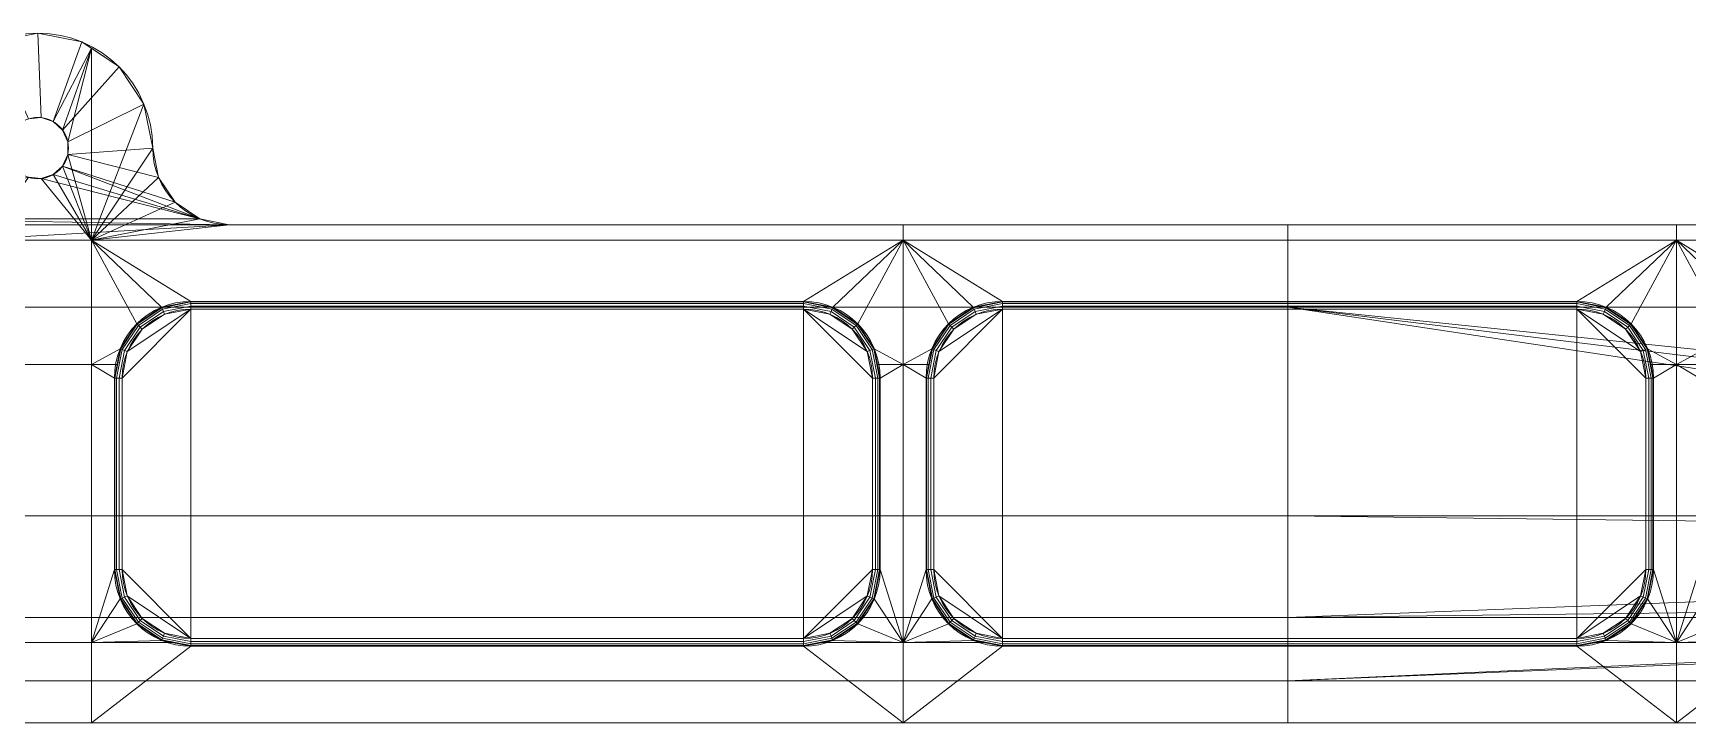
# Model space of a CAD drawing. Header units: millimetres. Extents: x 0 to 1550, y -55 to 90.
# Drawn here: x 774.4 to 990.5, y 0 to 90 of the extents above; entities that cross this region are included whole.
import ezdxf

# ---------------------------------------------------------------- set-up
doc = ezdxf.new("R2010")
doc.units = ezdxf.units.MM
doc.layers.add('1', color=7, linetype='Continuous', true_color=0xffffff)

# ---------------------------------------------------------------- blocks, each defined once
blk = doc.blocks.new('UG_SURFACE_001')
at = {"layer": '1', "color": 252, "linetype": 'Continuous', "lineweight": 18}
for points in [[(775.418103, 78.978084), (773.763955, 78.804225), (769.259751, 88.858195), (774.999976, 90.000004)], [(774.999976, 90.000004, 25), (774.999976, 90.000004), (769.259751, 88.858195), (769.259751, 88.858195, 25)], [(774.999976, 90.000004, 25), (769.259751, 88.858195, 25), (773.763955, 78.804225, 25), (775.418103, 78.978084, 25)], [(774.999976, 90.000004), (780.740261, 88.858195), (777.00001, 78.464098), (775.418103, 78.978084)], [(780.740261, 88.858195, 25), (780.740261, 88.858195), (774.999976, 90.000004), (774.999976, 90.000004, 25)], [(780.740261, 88.858195, 25), (774.999976, 90.000004, 25), (775.418103, 78.978084, 25), (777.00001, 78.464098, 25)], [(778.236091, 77.351138), (777.00001, 78.464098), (780.740261, 88.858195), (785.606623, 85.606605)], [(777.00001, 78.464098, 25), (782.000005, 88.016458, 25), (780.740261, 88.858195, 25)], [(780.740261, 88.858195), (780.740261, 88.858195, 25), (782.000005, 88.016458, 25)], [(782.000005, 88.016458, 25), (785.606623, 85.606605, 25), (785.606623, 85.606605), (780.740261, 88.858195)], [(782.000005, 88.016458, 25), (777.00001, 78.464098, 25), (778.236091, 77.351138, 25)], [(778.236091, 77.351138, 25), (778.912604, 75.831644, 25), (782.000005, 88.016458, 25)], [(782.000005, 63.000001, 25), (782.000005, 88.016458, 25), (778.912604, 75.831644, 25), (778.912604, 74.168354, 25)], [(788.858175, 80.740251, 25), (785.606623, 85.606605, 25), (782.000005, 88.016458, 25), (782.000005, 63.000001, 25)], [(785.606623, 85.606605), (788.858175, 80.740251), (778.912604, 75.831644), (778.236091, 77.351138)], [(788.858175, 80.740251, 25), (788.858175, 80.740251), (785.606623, 85.606605), (785.606623, 85.606605, 25)], [(778.912604, 74.168354), (778.912604, 75.831644), (788.858175, 80.740251), (790.000021, 75.000003)], [(782.000005, 63.000001, 25), (790.000021, 75.000003, 25), (788.858175, 80.740251, 25)], [(790.000021, 75.000003, 25), (790.000021, 75.000003), (788.858175, 80.740251), (788.858175, 80.740251, 25)], [(775.418103, 78.978084), (775.418103, 78.978084, 25), (773.763955, 78.804225, 25), (773.763955, 78.804225)], [(777.00001, 78.464098), (777.00001, 78.464098, 25), (775.418103, 78.978084, 25), (775.418103, 78.978084)], [(778.236091, 77.351138), (778.236091, 77.351138, 25), (777.00001, 78.464098, 25), (777.00001, 78.464098)], [(778.912604, 75.831644), (778.912604, 75.831644, 25), (778.236091, 77.351138, 25), (778.236091, 77.351138)], [(778.912604, 74.168354), (778.912604, 74.168354, 25), (778.912604, 75.831644, 25), (778.912604, 75.831644)], [(778.236091, 72.648861), (778.912604, 74.168354), (790.761232, 71.173169), (792.928934, 67.928933)], [(778.236091, 72.648861), (778.236091, 72.648861, 25), (778.912604, 74.168354, 25), (778.912604, 74.168354)], [(782.000005, 63.000001, 25), (778.912604, 74.168354, 25), (778.236091, 72.648861, 25)], [(790.000021, 75.000003), (790.761232, 71.173169), (778.912604, 74.168354)], [(782.000005, 63.000001, 25), (790.761232, 71.173169, 25), (790.000021, 75.000003, 25)], [(790.000021, 75.000003), (790.000021, 75.000003, 25), (790.761232, 71.173169, 25), (790.761232, 71.173169)], [(775.418103, 71.021914), (777.00001, 71.5359), (796.173155, 65.761201)], [(775.418103, 71.021914), (775.418103, 71.021914, 25), (777.00001, 71.5359, 25), (777.00001, 71.5359)], [(782.000005, 63.000001, 25), (777.00001, 71.5359, 25), (775.418103, 71.021914, 25)], [(796.173155, 65.761201), (777.00001, 71.5359), (778.236091, 72.648861)], [(777.00001, 71.5359), (777.00001, 71.5359, 25), (778.236091, 72.648861, 25), (778.236091, 72.648861)], [(778.236091, 72.648861, 25), (777.00001, 71.5359, 25), (782.000005, 63.000001, 25)], [(792.928934, 67.928933), (796.173155, 65.761201), (778.236091, 72.648861)], [(753.826857, 65.761201), (773.763955, 71.195774), (775.418103, 71.021914), (796.173155, 65.761201)], [(775.418103, 71.021914, 25), (773.763955, 71.195774, 25), (768.000007, 63.000001, 25), (782.000005, 63.000001, 25)], [(773.763955, 71.195774), (773.763955, 71.195774, 25), (775.418103, 71.021914, 25), (775.418103, 71.021914)], [(782.000005, 63.000001, 25), (792.928934, 67.928933, 25), (790.761232, 71.173169, 25)], [(790.761232, 71.173169), (790.761232, 71.173169, 25), (792.928934, 67.928933, 25), (792.928934, 67.928933)], [(796.173155, 65.761201, 25), (792.928934, 67.928933, 25), (782.000005, 63.000001, 25)], [(792.928934, 67.928933), (792.928934, 67.928933, 25), (796.173155, 65.761201, 25), (796.173155, 65.761201)], [(750, 64.999998), (800.000012, 64.999998), (611.750007, 54.249998)], [(800.000012, 64.999998), (938.250005, 64.999998), (938.250005, 54.249998), (611.750007, 54.249998)], [(800.000012, 64.999998), (750, 64.999998), (753.826857, 65.761201)], [(796.173155, 65.761201), (800.000012, 64.999998), (753.826857, 65.761201)], [(800.000012, 64.999998, 25), (796.173155, 65.761201, 25), (782.000005, 63.000001, 25)], [(782.000005, 63.000001, 25), (888.000011, 63.000001, 25), (888.000011, 64.999998, 25), (800.000012, 64.999998, 25)], [(796.173155, 65.761201), (796.173155, 65.761201, 25), (800.000012, 64.999998, 25), (800.000012, 64.999998)], [(938.250005, 64.999998), (800.000012, 64.999998), (800.000012, 64.999998, 25), (888.000011, 64.999998, 25)], [(938.250005, 64.999998), (888.000011, 64.999998, 25), (989.000022, 64.999998, 25)], [(888.000011, 64.999998, 25), (888.000011, 63.000001, 25), (989.000022, 63.000001, 25), (989.000022, 64.999998, 25)], [(1191.75005, 64.999998), (1191.75005, 54.249998), (938.250005, 54.249998), (938.250005, 64.999998)], [(1191.75005, 64.999998), (938.250005, 64.999998), (989.000022, 64.999998, 25), (1093.250036, 64.999998, 25)], [(989.000022, 64.999998, 25), (989.000022, 63.000001, 25), (1093.250036, 63.000001, 25), (1093.250036, 64.999998, 25)], [(782.000005, 63.000001, 25), (768.000007, 63.000001, 25), (768.000007, 46.750002, 25), (782.000005, 46.750002, 25)], [(888.000011, 63.000001, 25), (782.000005, 63.000001, 25), (795.000017, 55, 25), (875, 55, 25)], [(782.000005, 63.000001, 25), (791.17316, 54.238796, 25), (795.000017, 55, 25)], [(782.000005, 63.000001, 25), (787.928939, 52.071068, 25), (791.17316, 54.238796, 25)], [(785.761178, 48.826836, 25), (787.928939, 52.071068, 25), (782.000005, 63.000001, 25), (782.000005, 46.750002, 25)], [(875, 55, 25), (878.826857, 54.238796, 25), (888.000011, 63.000001, 25)], [(878.826857, 54.238796, 25), (882.071078, 52.071068, 25), (888.000011, 63.000001, 25)], [(888.000011, 46.750002, 25), (888.000011, 63.000001, 25), (882.071078, 52.071068, 25), (884.23878, 48.826836, 25)], [(989.000022, 63.000001, 25), (888.000011, 63.000001, 25), (901.000023, 55, 25), (976.000011, 55, 25)], [(888.000011, 63.000001, 25), (897.173166, 54.238796, 25), (901.000023, 55, 25)], [(888.000011, 63.000001, 25), (893.928945, 52.071068, 25), (897.173166, 54.238796, 25)], [(891.761184, 48.826836, 25), (893.928945, 52.071068, 25), (888.000011, 63.000001, 25), (888.000011, 46.750002, 25)], [(976.000011, 55, 25), (979.826808, 54.238796, 25), (989.000022, 63.000001, 25)], [(979.826808, 54.238796, 25), (983.071089, 52.071068, 25), (989.000022, 63.000001, 25)], [(989.000022, 46.750002, 25), (989.000022, 63.000001, 25), (983.071089, 52.071068, 25), (985.238791, 48.826836, 25)], [(1093.250036, 63.000001, 25), (989.000022, 63.000001, 25), (1001.999974, 55, 25), (1080.000043, 55, 25)], [(989.000022, 63.000001, 25), (998.173177, 54.238796, 25), (1001.999974, 55, 25)], [(989.000022, 63.000001, 25), (994.928956, 52.071068, 25), (998.173177, 54.238796, 25)], [(989.000022, 63.000001, 25), (989.000022, 46.750002, 25), (992.761195, 48.826836, 25), (994.928956, 52.071068, 25)], [(611.750007, 54.249998), (938.250005, 54.249998), (938.250005, 27.000001), (611.750007, 27.000001)], [(787.928939, 52.071068, 25), (787.928939, 52.071068, 16.000001), (791.17316, 54.238796, 16.000001), (791.17316, 54.238796, 25)], [(791.17316, 54.238796, 16.000001), (787.928939, 52.071068, 16.000001), (787.982762, 52.017242, 15.617317), (791.202307, 54.16847, 15.617317)], [(791.202307, 54.16847, 15.617317), (787.982762, 52.017242, 15.617317), (788.136065, 51.863961, 15.292893), (791.285276, 53.968199, 15.292893)], [(791.17316, 54.238796, 25), (791.17316, 54.238796, 16.000001), (795.000017, 55, 16.000001), (795.000017, 55, 25)], [(795.000017, 55, 16.000001), (791.17316, 54.238796, 16.000001), (791.202307, 54.16847, 15.617317), (795.000017, 54.923881, 15.617317)], [(795.000017, 54.923881, 15.617317), (791.202307, 54.16847, 15.617317), (791.285276, 53.968199, 15.292893), (795.000017, 54.707106, 15.292893)], [(795.000017, 54.707106, 15.292893), (791.285276, 53.968199, 15.292893), (791.409373, 53.668469, 15.07612), (795.000017, 54.382682, 15.07612)], [(795.000017, 54.382682, 15.07612), (791.409373, 53.668469, 15.07612), (791.555822, 53.314917, 15), (795.000017, 54.000001, 15)], [(795.000017, 55, 16.000001), (875, 55, 16.000001), (875, 55, 25), (795.000017, 55, 25)], [(795.000017, 54.923881, 15.617317), (875, 54.923881, 15.617317), (875, 55, 16.000001), (795.000017, 55, 16.000001)], [(795.000017, 54.707106, 15.292893), (875, 54.707106, 15.292893), (875, 54.923881, 15.617317), (795.000017, 54.923881, 15.617317)], [(795.000017, 54.382682, 15.07612), (875, 54.382682, 15.07612), (875, 54.707106, 15.292893), (795.000017, 54.707106, 15.292893)], [(795.000017, 54.000001, 15), (875, 54.000001, 15), (875, 54.382682, 15.07612), (795.000017, 54.382682, 15.07612)], [(875, 55, 25), (875, 55, 16.000001), (878.826857, 54.238796, 16.000001), (878.826857, 54.238796, 25)], [(878.826857, 54.238796, 16.000001), (875, 55, 16.000001), (875, 54.923881, 15.617317), (878.79771, 54.16847, 15.617317)], [(878.79771, 54.16847, 15.617317), (875, 54.923881, 15.617317), (875, 54.707106, 15.292893), (878.71474, 53.968199, 15.292893)], [(878.71474, 53.968199, 15.292893), (875, 54.707106, 15.292893), (875, 54.382682, 15.07612), (878.590584, 53.668469, 15.07612)], [(878.590584, 53.668469, 15.07612), (875, 54.382682, 15.07612), (875, 54.000001, 15), (878.444135, 53.314917, 15)], [(882.017255, 52.017242, 15.617317), (878.79771, 54.16847, 15.617317), (878.71474, 53.968199, 15.292893), (881.863952, 51.863961, 15.292893)], [(882.071078, 52.071068, 16.000001), (878.826857, 54.238796, 16.000001), (878.79771, 54.16847, 15.617317), (882.017255, 52.017242, 15.617317)], [(878.826857, 54.238796, 25), (878.826857, 54.238796, 16.000001), (882.071078, 52.071068, 16.000001), (882.071078, 52.071068, 25)], [(893.928945, 52.071068, 25), (893.928945, 52.071068, 16.000001), (897.173166, 54.238796, 16.000001), (897.173166, 54.238796, 25)], [(897.173166, 54.238796, 16.000001), (893.928945, 52.071068, 16.000001), (893.982768, 52.017242, 15.617317), (897.202313, 54.16847, 15.617317)], [(897.202313, 54.16847, 15.617317), (893.982768, 52.017242, 15.617317), (894.136012, 51.863961, 15.292893), (897.285223, 53.968199, 15.292893)], [(897.173166, 54.238796, 25), (897.173166, 54.238796, 16.000001), (901.000023, 55, 16.000001), (901.000023, 55, 25)], [(901.000023, 55, 16.000001), (897.173166, 54.238796, 16.000001), (897.202313, 54.16847, 15.617317), (901.000023, 54.923881, 15.617317)], [(901.000023, 54.923881, 15.617317), (897.202313, 54.16847, 15.617317), (897.285223, 53.968199, 15.292893), (901.000023, 54.707106, 15.292893)], [(901.000023, 54.707106, 15.292893), (897.285223, 53.968199, 15.292893), (897.409379, 53.668469, 15.07612), (901.000023, 54.382682, 15.07612)], [(901.000023, 54.382682, 15.07612), (897.409379, 53.668469, 15.07612), (897.555828, 53.314917, 15), (901.000023, 54.000001, 15)], [(901.000023, 55, 16.000001), (976.000011, 55, 16.000001), (976.000011, 55, 25), (901.000023, 55, 25)], [(901.000023, 54.923881, 15.617317), (976.000011, 54.923881, 15.617317), (976.000011, 55, 16.000001), (901.000023, 55, 16.000001)], [(901.000023, 54.707106, 15.292893), (976.000011, 54.707106, 15.292893), (976.000011, 54.923881, 15.617317), (901.000023, 54.923881, 15.617317)], [(901.000023, 54.382682, 15.07612), (976.000011, 54.382682, 15.07612), (976.000011, 54.707106, 15.292893), (901.000023, 54.707106, 15.292893)], [(901.000023, 54.000001, 15), (976.000011, 54.000001, 15), (976.000011, 54.382682, 15.07612), (901.000023, 54.382682, 15.07612)], [(938.250005, 54.249998), (1106.137276, 36.888208), (1101.635814, 34.289312)], [(1111.306548, 37.431523), (1106.137276, 36.888208), (938.250005, 54.249998), (1191.75005, 54.249998)], [(1101.635814, 34.289312), (1098.580718, 30.084208), (938.250005, 54.249998)], [(1098.580718, 30.084208), (1097.925067, 27.000001), (938.250005, 27.000001), (938.250005, 54.249998)], [(976.000011, 55, 25), (976.000011, 55, 16.000001), (979.826808, 54.238796, 16.000001), (979.826808, 54.238796, 25)], [(979.826808, 54.238796, 16.000001), (976.000011, 55, 16.000001), (976.000011, 54.923881, 15.617317), (979.797721, 54.16847, 15.617317)], [(979.797721, 54.16847, 15.617317), (976.000011, 54.923881, 15.617317), (976.000011, 54.707106, 15.292893), (979.714751, 53.968199, 15.292893)], [(979.714751, 53.968199, 15.292893), (976.000011, 54.707106, 15.292893), (976.000011, 54.382682, 15.07612), (979.590595, 53.668469, 15.07612)], [(979.590595, 53.668469, 15.07612), (976.000011, 54.382682, 15.07612), (976.000011, 54.000001, 15), (979.444146, 53.314917, 15)], [(983.017266, 52.017242, 15.617317), (979.797721, 54.16847, 15.617317), (979.714751, 53.968199, 15.292893), (982.863963, 51.863961, 15.292893)], [(983.071089, 52.071068, 16.000001), (979.826808, 54.238796, 16.000001), (979.797721, 54.16847, 15.617317), (983.017266, 52.017242, 15.617317)], [(979.826808, 54.238796, 25), (979.826808, 54.238796, 16.000001), (983.071089, 52.071068, 16.000001), (983.071089, 52.071068, 25)], [(785.761178, 48.826836, 25), (785.761178, 48.826836, 16.000001), (787.928939, 52.071068, 16.000001), (787.928939, 52.071068, 25)], [(787.928939, 52.071068, 16.000001), (785.761178, 48.826836, 16.000001), (785.831511, 48.797704, 15.617317), (787.982762, 52.017242, 15.617317)], [(787.982762, 52.017242, 15.617317), (785.831511, 48.797704, 15.617317), (786.031783, 48.71475, 15.292893), (788.136065, 51.863961, 15.292893)], [(795.000017, 11, 15), (795.000017, 54.000001, 15), (786.000013, 45.000002, 15), (786.000013, 20, 15)], [(786.685109, 48.444152, 15), (786.000013, 45.000002, 15), (795.000017, 54.000001, 15)], [(795.000017, 54.000001, 15), (791.555822, 53.314917, 15), (788.636029, 51.36396, 15), (786.685109, 48.444152, 15)], [(791.285276, 53.968199, 15.292893), (788.136065, 51.863961, 15.292893), (788.365424, 51.634558, 15.07612), (791.409373, 53.668469, 15.07612)], [(791.409373, 53.668469, 15.07612), (788.365424, 51.634558, 15.07612), (788.636029, 51.36396, 15), (791.555822, 53.314917, 15)], [(875, 54.000001, 15), (795.000017, 54.000001, 15), (795.000017, 11, 15), (875, 11, 15)], [(875, 54.000001, 15), (884.000003, 45.000002, 15), (883.314908, 48.444152, 15)], [(875, 54.000001, 15), (875, 11, 15), (884.000003, 20, 15), (884.000003, 45.000002, 15)], [(883.314908, 48.444152, 15), (881.363988, 51.36396, 15), (878.444135, 53.314917, 15), (875, 54.000001, 15)], [(881.634533, 51.634558, 15.07612), (878.590584, 53.668469, 15.07612), (878.444135, 53.314917, 15), (881.363988, 51.36396, 15)], [(881.863952, 51.863961, 15.292893), (878.71474, 53.968199, 15.292893), (878.590584, 53.668469, 15.07612), (881.634533, 51.634558, 15.07612)], [(884.168446, 48.797704, 15.617317), (882.017255, 52.017242, 15.617317), (881.863952, 51.863961, 15.292893), (883.968174, 48.71475, 15.292893)], [(884.23878, 48.826836, 16.000001), (882.071078, 52.071068, 16.000001), (882.017255, 52.017242, 15.617317), (884.168446, 48.797704, 15.617317)], [(882.071078, 52.071068, 25), (882.071078, 52.071068, 16.000001), (884.23878, 48.826836, 16.000001), (884.23878, 48.826836, 25)], [(891.761184, 48.826836, 25), (891.761184, 48.826836, 16.000001), (893.928945, 52.071068, 16.000001), (893.928945, 52.071068, 25)], [(893.928945, 52.071068, 16.000001), (891.761184, 48.826836, 16.000001), (891.831517, 48.797704, 15.617317), (893.982768, 52.017242, 15.617317)], [(893.982768, 52.017242, 15.617317), (891.831517, 48.797704, 15.617317), (892.031789, 48.71475, 15.292893), (894.136012, 51.863961, 15.292893)], [(901.000023, 11, 15), (901.000023, 54.000001, 15), (892.00002, 45.000002, 15), (892.00002, 20, 15)], [(892.685056, 48.444152, 15), (892.00002, 45.000002, 15), (901.000023, 54.000001, 15)], [(901.000023, 54.000001, 15), (897.555828, 53.314917, 15), (894.636035, 51.36396, 15), (892.685056, 48.444152, 15)], [(897.285223, 53.968199, 15.292893), (894.136012, 51.863961, 15.292893), (894.36543, 51.634558, 15.07612), (897.409379, 53.668469, 15.07612)], [(897.409379, 53.668469, 15.07612), (894.36543, 51.634558, 15.07612), (894.636035, 51.36396, 15), (897.555828, 53.314917, 15)], [(976.000011, 54.000001, 15), (901.000023, 54.000001, 15), (901.000023, 11, 15), (976.000011, 11, 15)], [(976.000011, 54.000001, 15), (985.000014, 45.000002, 15), (984.314919, 48.444152, 15)], [(976.000011, 54.000001, 15), (976.000011, 11, 15), (985.000014, 20, 15), (985.000014, 45.000002, 15)], [(984.314919, 48.444152, 15), (982.363939, 51.36396, 15), (979.444146, 53.314917, 15), (976.000011, 54.000001, 15)], [(982.634544, 51.634558, 15.07612), (979.590595, 53.668469, 15.07612), (979.444146, 53.314917, 15), (982.363939, 51.36396, 15)], [(982.863963, 51.863961, 15.292893), (979.714751, 53.968199, 15.292893), (979.590595, 53.668469, 15.07612), (982.634544, 51.634558, 15.07612)], [(985.168457, 48.797704, 15.617317), (983.017266, 52.017242, 15.617317), (982.863963, 51.863961, 15.292893), (984.968185, 48.71475, 15.292893)], [(985.238791, 48.826836, 16.000001), (983.071089, 52.071068, 16.000001), (983.017266, 52.017242, 15.617317), (985.168457, 48.797704, 15.617317)], [(983.071089, 52.071068, 25), (983.071089, 52.071068, 16.000001), (985.238791, 48.826836, 16.000001), (985.238791, 48.826836, 25)], [(788.136065, 51.863961, 15.292893), (786.031783, 48.71475, 15.292893), (786.331534, 48.590597, 15.07612), (788.365424, 51.634558, 15.07612)], [(788.365424, 51.634558, 15.07612), (786.331534, 48.590597, 15.07612), (786.685109, 48.444152, 15), (788.636029, 51.36396, 15)], [(883.668482, 48.590597, 15.07612), (881.634533, 51.634558, 15.07612), (881.363988, 51.36396, 15), (883.314908, 48.444152, 15)], [(883.968174, 48.71475, 15.292893), (881.863952, 51.863961, 15.292893), (881.634533, 51.634558, 15.07612), (883.668482, 48.590597, 15.07612)], [(894.136012, 51.863961, 15.292893), (892.031789, 48.71475, 15.292893), (892.331541, 48.590597, 15.07612), (894.36543, 51.634558, 15.07612)], [(894.36543, 51.634558, 15.07612), (892.331541, 48.590597, 15.07612), (892.685056, 48.444152, 15), (894.636035, 51.36396, 15)], [(984.668493, 48.590597, 15.07612), (982.634544, 51.634558, 15.07612), (982.363939, 51.36396, 15), (984.314919, 48.444152, 15)], [(984.968185, 48.71475, 15.292893), (982.863963, 51.863961, 15.292893), (982.634544, 51.634558, 15.07612), (984.668493, 48.590597, 15.07612)], [(782.000005, 46.750002, 25), (785.348117, 46.750002, 25), (785.761178, 48.826836, 25)], [(785.000026, 45.000002, 16.000001), (785.761178, 48.826836, 16.000001), (785.761178, 48.826836, 25), (785.348117, 46.750002, 25)], [(785.761178, 48.826836, 16.000001), (785.000026, 45.000002, 16.000001), (785.076141, 45.000002, 15.617317), (785.831511, 48.797704, 15.617317)], [(785.831511, 48.797704, 15.617317), (785.076141, 45.000002, 15.617317), (785.292864, 45.000002, 15.292893), (786.031783, 48.71475, 15.292893)], [(786.031783, 48.71475, 15.292893), (785.292864, 45.000002, 15.292893), (785.617292, 45.000002, 15.07612), (786.331534, 48.590597, 15.07612)], [(786.331534, 48.590597, 15.07612), (785.617292, 45.000002, 15.07612), (786.000013, 45.000002, 15), (786.685109, 48.444152, 15)], [(884.382665, 45.000002, 15.07612), (883.668482, 48.590597, 15.07612), (883.314908, 48.444152, 15), (884.000003, 45.000002, 15)], [(884.707093, 45.000002, 15.292893), (883.968174, 48.71475, 15.292893), (883.668482, 48.590597, 15.07612), (884.382665, 45.000002, 15.07612)], [(884.923875, 45.000002, 15.617317), (884.168446, 48.797704, 15.617317), (883.968174, 48.71475, 15.292893), (884.707093, 45.000002, 15.292893)], [(884.99999, 45.000002, 16.000001), (884.23878, 48.826836, 16.000001), (884.168446, 48.797704, 15.617317), (884.923875, 45.000002, 15.617317)], [(884.23878, 48.826836, 25), (884.651899, 46.750002, 25), (888.000011, 46.750002, 25)], [(884.651899, 46.750002, 25), (884.23878, 48.826836, 25), (884.23878, 48.826836, 16.000001), (884.99999, 45.000002, 16.000001)], [(888.000011, 46.750002, 25), (891.348124, 46.750002, 25), (891.761184, 48.826836, 25)], [(890.999973, 45.000002, 16.000001), (891.761184, 48.826836, 16.000001), (891.761184, 48.826836, 25), (891.348124, 46.750002, 25)], [(891.761184, 48.826836, 16.000001), (890.999973, 45.000002, 16.000001), (891.076148, 45.000002, 15.617317), (891.831517, 48.797704, 15.617317)], [(891.831517, 48.797704, 15.617317), (891.076148, 45.000002, 15.617317), (891.29287, 45.000002, 15.292893), (892.031789, 48.71475, 15.292893)], [(892.031789, 48.71475, 15.292893), (891.29287, 45.000002, 15.292893), (891.617298, 45.000002, 15.07612), (892.331541, 48.590597, 15.07612)], [(892.331541, 48.590597, 15.07612), (891.617298, 45.000002, 15.07612), (892.00002, 45.000002, 15), (892.685056, 48.444152, 15)], [(985.382676, 45.000002, 15.07612), (984.668493, 48.590597, 15.07612), (984.314919, 48.444152, 15), (985.000014, 45.000002, 15)], [(985.707104, 45.000002, 15.292893), (984.968185, 48.71475, 15.292893), (984.668493, 48.590597, 15.07612), (985.382676, 45.000002, 15.07612)], [(985.923886, 45.000002, 15.617317), (985.168457, 48.797704, 15.617317), (984.968185, 48.71475, 15.292893), (985.707104, 45.000002, 15.292893)], [(986.000001, 45.000002, 16.000001), (985.238791, 48.826836, 16.000001), (985.168457, 48.797704, 15.617317), (985.923886, 45.000002, 15.617317)], [(985.238791, 48.826836, 25), (985.65191, 46.750002, 25), (989.000022, 46.750002, 25)], [(985.65191, 46.750002, 25), (985.238791, 48.826836, 25), (985.238791, 48.826836, 16.000001), (986.000001, 45.000002, 16.000001)], [(989.000022, 46.750002, 25), (992.348075, 46.750002, 25), (992.761195, 48.826836, 25)], [(782.000005, 46.750002, 25), (768.000007, 46.750002, 25), (768.000007, 10.5, 25), (782.000005, 10.5, 25)], [(785.000026, 20, 25), (785.000026, 45.000002, 25), (782.000005, 46.750002, 25), (782.000005, 10.5, 25)], [(785.000026, 45.000002, 25), (785.348117, 46.750002, 25), (782.000005, 46.750002, 25)], [(785.348117, 46.750002, 25), (785.000026, 45.000002, 25), (785.000026, 45.000002, 16.000001)], [(888.000011, 46.750002, 25), (884.651899, 46.750002, 25), (884.99999, 45.000002, 25)], [(884.99999, 45.000002, 16.000001), (884.99999, 45.000002, 25), (884.651899, 46.750002, 25)], [(888.000011, 10.5, 25), (888.000011, 46.750002, 25), (884.99999, 45.000002, 25), (884.99999, 20, 25)], [(890.999973, 20, 25), (890.999973, 45.000002, 25), (888.000011, 46.750002, 25), (888.000011, 10.5, 25)], [(890.999973, 45.000002, 25), (891.348124, 46.750002, 25), (888.000011, 46.750002, 25)], [(891.348124, 46.750002, 25), (890.999973, 45.000002, 25), (890.999973, 45.000002, 16.000001)], [(989.000022, 46.750002, 25), (985.65191, 46.750002, 25), (986.000001, 45.000002, 25)], [(986.000001, 45.000002, 16.000001), (986.000001, 45.000002, 25), (985.65191, 46.750002, 25)], [(989.000022, 10.5, 25), (989.000022, 46.750002, 25), (986.000001, 45.000002, 25), (986.000001, 20, 25)], [(991.999984, 20, 25), (991.999984, 45.000002, 25), (989.000022, 46.750002, 25), (989.000022, 10.5, 25)], [(991.999984, 45.000002, 25), (992.348075, 46.750002, 25), (989.000022, 46.750002, 25)], [(785.000026, 20, 16.000001), (785.000026, 45.000002, 16.000001), (785.000026, 45.000002, 25), (785.000026, 20, 25)], [(785.000026, 45.000002, 16.000001), (785.000026, 20, 16.000001), (785.076141, 20, 15.617317), (785.076141, 45.000002, 15.617317)], [(785.076141, 45.000002, 15.617317), (785.076141, 20, 15.617317), (785.292864, 20, 15.292893), (785.292864, 45.000002, 15.292893)], [(785.292864, 45.000002, 15.292893), (785.292864, 20, 15.292893), (785.617292, 20, 15.07612), (785.617292, 45.000002, 15.07612)], [(785.617292, 45.000002, 15.07612), (785.617292, 20, 15.07612), (786.000013, 20, 15), (786.000013, 45.000002, 15)], [(884.000003, 45.000002, 15), (884.000003, 20, 15), (884.382665, 20, 15.07612), (884.382665, 45.000002, 15.07612)], [(884.382665, 45.000002, 15.07612), (884.382665, 20, 15.07612), (884.707093, 20, 15.292893), (884.707093, 45.000002, 15.292893)], [(884.707093, 45.000002, 15.292893), (884.707093, 20, 15.292893), (884.923875, 20, 15.617317), (884.923875, 45.000002, 15.617317)], [(884.923875, 45.000002, 15.617317), (884.923875, 20, 15.617317), (884.99999, 20, 16.000001), (884.99999, 45.000002, 16.000001)], [(884.99999, 45.000002, 16.000001), (884.99999, 20, 16.000001), (884.99999, 20, 25), (884.99999, 45.000002, 25)], [(890.999973, 20, 16.000001), (890.999973, 45.000002, 16.000001), (890.999973, 45.000002, 25), (890.999973, 20, 25)], [(890.999973, 45.000002, 16.000001), (890.999973, 20, 16.000001), (891.076148, 20, 15.617317), (891.076148, 45.000002, 15.617317)], [(891.076148, 45.000002, 15.617317), (891.076148, 20, 15.617317), (891.29287, 20, 15.292893), (891.29287, 45.000002, 15.292893)], [(891.29287, 45.000002, 15.292893), (891.29287, 20, 15.292893), (891.617298, 20, 15.07612), (891.617298, 45.000002, 15.07612)], [(891.617298, 45.000002, 15.07612), (891.617298, 20, 15.07612), (892.00002, 20, 15), (892.00002, 45.000002, 15)], [(985.000014, 45.000002, 15), (985.000014, 20, 15), (985.382676, 20, 15.07612), (985.382676, 45.000002, 15.07612)], [(985.382676, 45.000002, 15.07612), (985.382676, 20, 15.07612), (985.707104, 20, 15.292893), (985.707104, 45.000002, 15.292893)], [(985.707104, 45.000002, 15.292893), (985.707104, 20, 15.292893), (985.923886, 20, 15.617317), (985.923886, 45.000002, 15.617317)], [(985.923886, 45.000002, 15.617317), (985.923886, 20, 15.617317), (986.000001, 20, 16.000001), (986.000001, 45.000002, 16.000001)], [(986.000001, 45.000002, 16.000001), (986.000001, 20, 16.000001), (986.000001, 20, 25), (986.000001, 45.000002, 25)], [(611.750007, 27.000001), (938.250005, 27.000001), (938.250005, 13.75), (611.750007, 13.75)], [(938.250005, 13.75), (938.250005, 27.000001), (1097.499967, 25), (1098.580718, 19.915791)], [(938.250005, 27.000001), (1097.925067, 27.000001), (1097.499967, 25)], [(782.000005, 10.5, 25), (785.761178, 16.173165, 25), (785.000026, 20, 25)], [(785.761178, 16.173165, 25), (785.761178, 16.173165, 16.000001), (785.000026, 20, 16.000001), (785.000026, 20, 25)], [(785.000026, 20, 16.000001), (785.761178, 16.173165, 16.000001), (785.831511, 16.202295, 15.617317), (785.076141, 20, 15.617317)], [(785.076141, 20, 15.617317), (785.831511, 16.202295, 15.617317), (786.031783, 16.285252, 15.292893), (785.292864, 20, 15.292893)], [(785.292864, 20, 15.292893), (786.031783, 16.285252, 15.292893), (786.331534, 16.409403, 15.07612), (785.617292, 20, 15.07612)], [(785.617292, 20, 15.07612), (786.331534, 16.409403, 15.07612), (786.685109, 16.555849, 15), (786.000013, 20, 15)], [(795.000017, 11, 15), (786.000013, 20, 15), (786.685109, 16.555849, 15)], [(883.314908, 16.555849, 15), (884.000003, 20, 15), (875, 11, 15)], [(883.668482, 16.409403, 15.07612), (884.382665, 20, 15.07612), (884.000003, 20, 15), (883.314908, 16.555849, 15)], [(883.968174, 16.285252, 15.292893), (884.707093, 20, 15.292893), (884.382665, 20, 15.07612), (883.668482, 16.409403, 15.07612)], [(884.168446, 16.202295, 15.617317), (884.923875, 20, 15.617317), (884.707093, 20, 15.292893), (883.968174, 16.285252, 15.292893)], [(884.23878, 16.173165, 16.000001), (884.99999, 20, 16.000001), (884.923875, 20, 15.617317), (884.168446, 16.202295, 15.617317)], [(884.99999, 20, 25), (884.23878, 16.173165, 25), (888.000011, 10.5, 25)], [(884.99999, 20, 25), (884.99999, 20, 16.000001), (884.23878, 16.173165, 16.000001), (884.23878, 16.173165, 25)], [(888.000011, 10.5, 25), (891.761184, 16.173165, 25), (890.999973, 20, 25)], [(891.761184, 16.173165, 25), (891.761184, 16.173165, 16.000001), (890.999973, 20, 16.000001), (890.999973, 20, 25)], [(890.999973, 20, 16.000001), (891.761184, 16.173165, 16.000001), (891.831517, 16.202295, 15.617317), (891.076148, 20, 15.617317)], [(891.076148, 20, 15.617317), (891.831517, 16.202295, 15.617317), (892.031789, 16.285252, 15.292893), (891.29287, 20, 15.292893)], [(891.29287, 20, 15.292893), (892.031789, 16.285252, 15.292893), (892.331541, 16.409403, 15.07612), (891.617298, 20, 15.07612)], [(891.617298, 20, 15.07612), (892.331541, 16.409403, 15.07612), (892.685056, 16.555849, 15), (892.00002, 20, 15)], [(901.000023, 11, 15), (892.00002, 20, 15), (892.685056, 16.555849, 15)], [(1098.580718, 19.915791), (1101.635814, 15.710689), (938.250005, 13.75)], [(984.314919, 16.555849, 15), (985.000014, 20, 15), (976.000011, 11, 15)], [(984.668493, 16.409403, 15.07612), (985.382676, 20, 15.07612), (985.000014, 20, 15), (984.314919, 16.555849, 15)], [(984.968185, 16.285252, 15.292893), (985.707104, 20, 15.292893), (985.382676, 20, 15.07612), (984.668493, 16.409403, 15.07612)], [(985.168457, 16.202295, 15.617317), (985.923886, 20, 15.617317), (985.707104, 20, 15.292893), (984.968185, 16.285252, 15.292893)], [(985.238791, 16.173165, 16.000001), (986.000001, 20, 16.000001), (985.923886, 20, 15.617317), (985.168457, 16.202295, 15.617317)], [(986.000001, 20, 25), (985.238791, 16.173165, 25), (989.000022, 10.5, 25)], [(986.000001, 20, 25), (986.000001, 20, 16.000001), (985.238791, 16.173165, 16.000001), (985.238791, 16.173165, 25)], [(989.000022, 10.5, 25), (992.761195, 16.173165, 25), (991.999984, 20, 25)], [(782.000005, 10.5, 25), (787.928939, 12.928932, 25), (785.761178, 16.173165, 25)], [(785.761178, 16.173165, 16.000001), (787.928939, 12.928932, 16.000001), (787.982762, 12.982758, 15.617317), (785.831511, 16.202295, 15.617317)], [(787.928939, 12.928932, 25), (787.928939, 12.928932, 16.000001), (785.761178, 16.173165, 16.000001), (785.761178, 16.173165, 25)], [(785.831511, 16.202295, 15.617317), (787.982762, 12.982758, 15.617317), (788.136065, 13.136039, 15.292893), (786.031783, 16.285252, 15.292893)], [(786.031783, 16.285252, 15.292893), (788.136065, 13.136039, 15.292893), (788.365424, 13.365441, 15.07612), (786.331534, 16.409403, 15.07612)], [(786.331534, 16.409403, 15.07612), (788.365424, 13.365441, 15.07612), (788.636029, 13.636039, 15), (786.685109, 16.555849, 15)], [(786.685109, 16.555849, 15), (788.636029, 13.636039, 15), (791.555822, 11.685085, 15), (795.000017, 11, 15)], [(875, 11, 15), (878.444135, 11.685085, 15), (881.363988, 13.636039, 15), (883.314908, 16.555849, 15)], [(881.634533, 13.365441, 15.07612), (883.668482, 16.409403, 15.07612), (883.314908, 16.555849, 15), (881.363988, 13.636039, 15)], [(881.863952, 13.136039, 15.292893), (883.968174, 16.285252, 15.292893), (883.668482, 16.409403, 15.07612), (881.634533, 13.365441, 15.07612)], [(882.017255, 12.982758, 15.617317), (884.168446, 16.202295, 15.617317), (883.968174, 16.285252, 15.292893), (881.863952, 13.136039, 15.292893)], [(882.071078, 12.928932, 16.000001), (884.23878, 16.173165, 16.000001), (884.168446, 16.202295, 15.617317), (882.017255, 12.982758, 15.617317)], [(884.23878, 16.173165, 25), (882.071078, 12.928932, 25), (888.000011, 10.5, 25)], [(884.23878, 16.173165, 25), (884.23878, 16.173165, 16.000001), (882.071078, 12.928932, 16.000001), (882.071078, 12.928932, 25)], [(888.000011, 10.5, 25), (893.928945, 12.928932, 25), (891.761184, 16.173165, 25)], [(891.761184, 16.173165, 16.000001), (893.928945, 12.928932, 16.000001), (893.982768, 12.982758, 15.617317), (891.831517, 16.202295, 15.617317)], [(893.928945, 12.928932, 25), (893.928945, 12.928932, 16.000001), (891.761184, 16.173165, 16.000001), (891.761184, 16.173165, 25)], [(891.831517, 16.202295, 15.617317), (893.982768, 12.982758, 15.617317), (894.136012, 13.136039, 15.292893), (892.031789, 16.285252, 15.292893)], [(892.031789, 16.285252, 15.292893), (894.136012, 13.136039, 15.292893), (894.36543, 13.365441, 15.07612), (892.331541, 16.409403, 15.07612)], [(892.331541, 16.409403, 15.07612), (894.36543, 13.365441, 15.07612), (894.636035, 13.636039, 15), (892.685056, 16.555849, 15)], [(892.685056, 16.555849, 15), (894.636035, 13.636039, 15), (897.555828, 11.685085, 15), (901.000023, 11, 15)], [(1101.635814, 15.710689), (1105.031848, 13.75), (938.250005, 13.75)], [(976.000011, 11, 15), (979.444146, 11.685085, 15), (982.363939, 13.636039, 15), (984.314919, 16.555849, 15)], [(982.634544, 13.365441, 15.07612), (984.668493, 16.409403, 15.07612), (984.314919, 16.555849, 15), (982.363939, 13.636039, 15)], [(982.863963, 13.136039, 15.292893), (984.968185, 16.285252, 15.292893), (984.668493, 16.409403, 15.07612), (982.634544, 13.365441, 15.07612)], [(983.017266, 12.982758, 15.617317), (985.168457, 16.202295, 15.617317), (984.968185, 16.285252, 15.292893), (982.863963, 13.136039, 15.292893)], [(983.071089, 12.928932, 16.000001), (985.238791, 16.173165, 16.000001), (985.168457, 16.202295, 15.617317), (983.017266, 12.982758, 15.617317)], [(985.238791, 16.173165, 25), (983.071089, 12.928932, 25), (989.000022, 10.5, 25)], [(985.238791, 16.173165, 25), (985.238791, 16.173165, 16.000001), (983.071089, 12.928932, 16.000001), (983.071089, 12.928932, 25)], [(989.000022, 10.5, 25), (994.928956, 12.928932, 25), (992.761195, 16.173165, 25)], [(611.750007, 13.75), (938.250005, 13.75), (938.250005, 5.5), (611.750007, 5.5)], [(787.928939, 12.928932, 16.000001), (791.17316, 10.761205, 16.000001), (791.202307, 10.831531, 15.617317), (787.982762, 12.982758, 15.617317)], [(787.982762, 12.982758, 15.617317), (791.202307, 10.831531, 15.617317), (791.285276, 11.031803, 15.292893), (788.136065, 13.136039, 15.292893)], [(788.136065, 13.136039, 15.292893), (791.285276, 11.031803, 15.292893), (791.409373, 11.331531, 15.07612), (788.365424, 13.365441, 15.07612)], [(788.365424, 13.365441, 15.07612), (791.409373, 11.331531, 15.07612), (791.555822, 11.685085, 15), (788.636029, 13.636039, 15)], [(878.590584, 11.331531, 15.07612), (881.634533, 13.365441, 15.07612), (881.363988, 13.636039, 15), (878.444135, 11.685085, 15)], [(878.71474, 11.031803, 15.292893), (881.863952, 13.136039, 15.292893), (881.634533, 13.365441, 15.07612), (878.590584, 11.331531, 15.07612)], [(878.79771, 10.831531, 15.617317), (882.017255, 12.982758, 15.617317), (881.863952, 13.136039, 15.292893), (878.71474, 11.031803, 15.292893)], [(878.826857, 10.761205, 16.000001), (882.071078, 12.928932, 16.000001), (882.017255, 12.982758, 15.617317), (878.79771, 10.831531, 15.617317)], [(893.928945, 12.928932, 16.000001), (897.173166, 10.761205, 16.000001), (897.202313, 10.831531, 15.617317), (893.982768, 12.982758, 15.617317)], [(893.982768, 12.982758, 15.617317), (897.202313, 10.831531, 15.617317), (897.285223, 11.031803, 15.292893), (894.136012, 13.136039, 15.292893)], [(894.136012, 13.136039, 15.292893), (897.285223, 11.031803, 15.292893), (897.409379, 11.331531, 15.07612), (894.36543, 13.365441, 15.07612)], [(894.36543, 13.365441, 15.07612), (897.409379, 11.331531, 15.07612), (897.555828, 11.685085, 15), (894.636035, 13.636039, 15)], [(938.250005, 5.5), (938.250005, 13.75), (1105.031848, 13.75), (1106.137276, 13.111793)], [(938.250005, 5.5), (1106.137276, 13.111793), (1111.306548, 12.568477)], [(979.590595, 11.331531, 15.07612), (982.634544, 13.365441, 15.07612), (982.363939, 13.636039, 15), (979.444146, 11.685085, 15)], [(979.714751, 11.031803, 15.292893), (982.863963, 13.136039, 15.292893), (982.634544, 13.365441, 15.07612), (979.590595, 11.331531, 15.07612)], [(979.797721, 10.831531, 15.617317), (983.017266, 12.982758, 15.617317), (982.863963, 13.136039, 15.292893), (979.714751, 11.031803, 15.292893)], [(979.826808, 10.761205, 16.000001), (983.071089, 12.928932, 16.000001), (983.017266, 12.982758, 15.617317), (979.797721, 10.831531, 15.617317)], [(791.17316, 10.761205, 25), (787.928939, 12.928932, 25), (782.000005, 10.5, 25)], [(791.17316, 10.761205, 25), (791.17316, 10.761205, 16.000001), (787.928939, 12.928932, 16.000001), (787.928939, 12.928932, 25)], [(791.17316, 10.761205, 16.000001), (795.000017, 10, 16.000001), (795.000017, 10.07612, 15.617317), (791.202307, 10.831531, 15.617317)], [(791.202307, 10.831531, 15.617317), (795.000017, 10.07612, 15.617317), (795.000017, 10.292893, 15.292893), (791.285276, 11.031803, 15.292893)], [(791.285276, 11.031803, 15.292893), (795.000017, 10.292893, 15.292893), (795.000017, 10.617317, 15.07612), (791.409373, 11.331531, 15.07612)], [(791.409373, 11.331531, 15.07612), (795.000017, 10.617317, 15.07612), (795.000017, 11, 15), (791.555822, 11.685085, 15)], [(795.000017, 10.617317, 15.07612), (875, 10.617317, 15.07612), (875, 11, 15), (795.000017, 11, 15)], [(875, 10.617317, 15.07612), (878.590584, 11.331531, 15.07612), (878.444135, 11.685085, 15), (875, 11, 15)], [(875, 10.292893, 15.292893), (878.71474, 11.031803, 15.292893), (878.590584, 11.331531, 15.07612), (875, 10.617317, 15.07612)], [(875, 10.07612, 15.617317), (878.79771, 10.831531, 15.617317), (878.71474, 11.031803, 15.292893), (875, 10.292893, 15.292893)], [(875, 10, 16.000001), (878.826857, 10.761205, 16.000001), (878.79771, 10.831531, 15.617317), (875, 10.07612, 15.617317)], [(888.000011, 10.5, 25), (882.071078, 12.928932, 25), (878.826857, 10.761205, 25)], [(882.071078, 12.928932, 25), (882.071078, 12.928932, 16.000001), (878.826857, 10.761205, 16.000001), (878.826857, 10.761205, 25)], [(897.173166, 10.761205, 25), (893.928945, 12.928932, 25), (888.000011, 10.5, 25)], [(897.173166, 10.761205, 25), (897.173166, 10.761205, 16.000001), (893.928945, 12.928932, 16.000001), (893.928945, 12.928932, 25)], [(897.173166, 10.761205, 16.000001), (901.000023, 10, 16.000001), (901.000023, 10.07612, 15.617317), (897.202313, 10.831531, 15.617317)], [(897.202313, 10.831531, 15.617317), (901.000023, 10.07612, 15.617317), (901.000023, 10.292893, 15.292893), (897.285223, 11.031803, 15.292893)], [(897.285223, 11.031803, 15.292893), (901.000023, 10.292893, 15.292893), (901.000023, 10.617317, 15.07612), (897.409379, 11.331531, 15.07612)], [(897.409379, 11.331531, 15.07612), (901.000023, 10.617317, 15.07612), (901.000023, 11, 15), (897.555828, 11.685085, 15)], [(901.000023, 10.617317, 15.07612), (976.000011, 10.617317, 15.07612), (976.000011, 11, 15), (901.000023, 11, 15)], [(1111.306548, 12.568477), (1191.75005, 5.5), (938.250005, 5.5)], [(976.000011, 10.617317, 15.07612), (979.590595, 11.331531, 15.07612), (979.444146, 11.685085, 15), (976.000011, 11, 15)], [(976.000011, 10.292893, 15.292893), (979.714751, 11.031803, 15.292893), (979.590595, 11.331531, 15.07612), (976.000011, 10.617317, 15.07612)], [(976.000011, 10.07612, 15.617317), (979.797721, 10.831531, 15.617317), (979.714751, 11.031803, 15.292893), (976.000011, 10.292893, 15.292893)], [(976.000011, 10, 16.000001), (979.826808, 10.761205, 16.000001), (979.797721, 10.831531, 15.617317), (976.000011, 10.07612, 15.617317)], [(989.000022, 10.5, 25), (983.071089, 12.928932, 25), (979.826808, 10.761205, 25)], [(983.071089, 12.928932, 25), (983.071089, 12.928932, 16.000001), (979.826808, 10.761205, 16.000001), (979.826808, 10.761205, 25)], [(998.173177, 10.761205, 25), (994.928956, 12.928932, 25), (989.000022, 10.5, 25)], [(782.000005, 10.5, 25), (768.000007, 10.5, 25), (768.000007, 0, 25), (782.000005, 0, 25)], [(782.000005, 10.5, 25), (792.48631, 10.5, 25), (791.17316, 10.761205, 25)], [(795.000017, 10, 25), (792.48631, 10.5, 25), (782.000005, 10.5, 25), (782.000005, 0, 25)], [(782.000005, 0, 25), (888.000011, 0, 25), (875, 10, 25), (795.000017, 10, 25)], [(791.17316, 10.761205, 16.000001), (791.17316, 10.761205, 25), (792.48631, 10.5, 25)], [(792.48631, 10.5, 25), (795.000017, 10, 25), (795.000017, 10, 16.000001), (791.17316, 10.761205, 16.000001)], [(795.000017, 10.292893, 15.292893), (875, 10.292893, 15.292893), (875, 10.617317, 15.07612), (795.000017, 10.617317, 15.07612)], [(795.000017, 10.07612, 15.617317), (875, 10.07612, 15.617317), (875, 10.292893, 15.292893), (795.000017, 10.292893, 15.292893)], [(795.000017, 10, 16.000001), (875, 10, 16.000001), (875, 10.07612, 15.617317), (795.000017, 10.07612, 15.617317)], [(875, 10, 16.000001), (795.000017, 10, 16.000001), (795.000017, 10, 25), (875, 10, 25)], [(878.826857, 10.761205, 16.000001), (875, 10, 16.000001), (875, 10, 25), (877.513647, 10.5, 25)], [(888.000011, 0, 25), (888.000011, 10.5, 25), (877.513647, 10.5, 25), (875, 10, 25)], [(878.826857, 10.761205, 25), (877.513647, 10.5, 25), (888.000011, 10.5, 25)], [(877.513647, 10.5, 25), (878.826857, 10.761205, 25), (878.826857, 10.761205, 16.000001)], [(888.000011, 10.5, 25), (898.486316, 10.5, 25), (897.173166, 10.761205, 25)], [(901.000023, 10, 25), (898.486316, 10.5, 25), (888.000011, 10.5, 25), (888.000011, 0, 25)], [(976.000011, 10, 25), (901.000023, 10, 25), (888.000011, 0, 25), (989.000022, 0, 25)], [(897.173166, 10.761205, 16.000001), (897.173166, 10.761205, 25), (898.486316, 10.5, 25)], [(898.486316, 10.5, 25), (901.000023, 10, 25), (901.000023, 10, 16.000001), (897.173166, 10.761205, 16.000001)], [(901.000023, 10.292893, 15.292893), (976.000011, 10.292893, 15.292893), (976.000011, 10.617317, 15.07612), (901.000023, 10.617317, 15.07612)], [(901.000023, 10.07612, 15.617317), (976.000011, 10.07612, 15.617317), (976.000011, 10.292893, 15.292893), (901.000023, 10.292893, 15.292893)], [(901.000023, 10, 16.000001), (976.000011, 10, 16.000001), (976.000011, 10.07612, 15.617317), (901.000023, 10.07612, 15.617317)], [(976.000011, 10, 16.000001), (901.000023, 10, 16.000001), (901.000023, 10, 25), (976.000011, 10, 25)], [(979.826808, 10.761205, 16.000001), (976.000011, 10, 16.000001), (976.000011, 10, 25), (978.513658, 10.5, 25)], [(989.000022, 0, 25), (989.000022, 10.5, 25), (978.513658, 10.5, 25), (976.000011, 10, 25)], [(979.826808, 10.761205, 25), (978.513658, 10.5, 25), (989.000022, 10.5, 25)], [(978.513658, 10.5, 25), (979.826808, 10.761205, 25), (979.826808, 10.761205, 16.000001)], [(989.000022, 10.5, 25), (999.486327, 10.5, 25), (998.173177, 10.761205, 25)], [(1001.999974, 10, 25), (999.486327, 10.5, 25), (989.000022, 10.5, 25), (989.000022, 0, 25)], [(989.000022, 0, 25), (1093.250036, 0, 25), (1080.000043, 10, 25), (1001.999974, 10, 25)], [(611.750007, 5.5), (938.250005, 5.5), (938.250005, 0), (611.750007, 0)], [(938.250005, 5.5), (1191.75005, 5.5), (1191.75005, 0), (938.250005, 0)], [(611.750007, 0), (938.250005, 0), (782.000005, 0, 25), (768.000007, 0, 25)], [(938.250005, 0), (888.000011, 0, 25), (782.000005, 0, 25)], [(938.250005, 0), (989.000022, 0, 25), (888.000011, 0, 25)], [(938.250005, 0), (1191.75005, 0), (1093.250036, 0, 25), (989.000022, 0, 25)]]:
    blk.add_3dface(points, dxfattribs=at)
blk = doc.blocks.new('fiksator_0601-01_BODY')
at = {"layer": '1', "color": 252, "linetype": 'Continuous', "lineweight": 18}
for p, q in [((790, 75), (790, 75, 25)), ((1410, 65), (800, 65)), ((800, 65, 25), (1410, 65, 25)), ((800, 65), (800, 65, 25)), ((795, 55, 25), (795, 55, 16)), ((795, 55, 16), (875, 55, 16)), ((795, 55, 25), (875, 55, 25)), ((875, 55, 16), (875, 55, 25)), ((901, 55, 25), (901, 55, 16)), ((901, 55, 16), (976, 55, 16)), ((901, 55, 25), (976, 55, 25)), ((976, 55, 16), (976, 55, 25)), ((875, 54, 15), (795, 54, 15)), ((976, 54, 15), (901, 54, 15)), ((785, 45, 16), (785, 45, 25)), ((785, 20, 16), (785, 45, 16)), ((785, 45, 25), (785, 20, 25)), ((786, 45, 15), (786, 20, 15)), ((884, 20, 15), (884, 45, 15)), ((885, 45, 16), (885, 20, 16)), ((885, 45, 25), (885, 45, 16)), ((885, 45, 25), (885, 20, 25)), ((891, 45, 25), (891, 20, 25)), ((891, 20, 16), (891, 45, 16)), ((891, 45, 16), (891, 45, 25)), ((892, 45, 15), (892, 20, 15)), ((985, 20, 15), (985, 45, 15)), ((986, 45, 25), (986, 20, 25)), ((986, 45, 16), (986, 20, 16)), ((986, 45, 25), (986, 45, 16)), ((785, 20, 25), (785, 20, 16)), ((885, 20, 16), (885, 20, 25)), ((891, 20, 25), (891, 20, 16)), ((986, 20, 16), (986, 20, 25)), ((795, 11, 15), (875, 11, 15)), ((901, 11, 15), (976, 11, 15)), ((795, 10, 25), (875, 10, 25)), ((875, 10, 16), (795, 10, 16)), ((795, 10, 16), (795, 10, 25)), ((875, 10, 25), (875, 10, 16)), ((901, 10, 16), (901, 10, 25)), ((976, 10, 16), (901, 10, 16)), ((901, 10, 25), (976, 10, 25)), ((976, 10, 25), (976, 10, 16)), ((0, 0), (1550, 0)), ((1410, 0, 25), (140, 0, 25))]:
    blk.add_line(p, q, dxfattribs=at)
at = {"layer": '1', "color": 252, "linetype": 'Continuous', "lineweight": 18, "extrusion": (0, 0, -1)}
for centre in [(-775, 75), (-775, 75, -25)]:
    blk.add_circle(centre, 4, dxfattribs=at)
for centre, radius, start, end in [((-775, 75), 15, 0, 180), ((-800, 75, -25), 10, 270, 0), ((-795, 45, -25), 10, 0, 90), ((-795, 45, -16), 10, 0, 90), ((-875, 45, -16), 10, 90, 180), ((-875, 45, -25), 10, 90, 180), ((-901, 45, -25), 10, 0, 90), ((-901, 45, -16), 10, 0, 90), ((-976, 45, -16), 10, 90, 180), ((-976, 45, -25), 10, 90, 180), ((-795, 20, -16), 10, 270, 0), ((-795, 20, -25), 10, 270, 0), ((-875, 20, -16), 10, 180, 270), ((-875, 20, -25), 10, 180, 270), ((-901, 20, -25), 10, 270, 0), ((-901, 20, -16), 10, 270, 0), ((-976, 20, -25), 10, 180, 270), ((-976, 20, -16), 10, 180, 270)]:
    blk.add_arc(centre, radius, start, end, dxfattribs=at)
at = {"layer": '1', "color": 252, "linetype": 'Continuous', "lineweight": 18}
for centre, radius, start, end in [((775, 75, 25), 15, 0, 180), ((800, 75), 10, 180, 270), ((795, 45, 15), 9, 90, 180), ((875, 45, 15), 9, 0, 90), ((901, 45, 15), 9, 90, 180), ((976, 45, 15), 9, 0, 90), ((795, 20, 15), 9, 180, 270), ((875, 20, 15), 9, 270, 0), ((901, 20, 15), 9, 180, 270), ((976, 20, 15), 9, 270, 0)]:
    blk.add_arc(centre, radius, start, end, dxfattribs=at)
at = {"layer": '1', "color": 252, "linetype": 'Continuous', "lineweight": 18, "extrusion": (1, 0, 0)}
for centre, start, end in [((54, 16, 795), 270, 0), ((54, 16, 875), 270, 0), ((54, 16, 901), 270, 0), ((54, 16, 976), 270, 0), ((11, 16, 795), 180, 270), ((11, 16, 875), 180, 270), ((11, 16, 901), 180, 270), ((11, 16, 976), 180, 270)]:
    blk.add_arc(centre, 1, start, end, dxfattribs=at)
at = {"layer": '1', "color": 252, "linetype": 'Continuous', "lineweight": 18, "extrusion": (0, -1, 0)}
for centre, start, end in [((786, 16, -45), 180, 270), ((884, 16, -45), 270, 0), ((892, 16, -45), 180, 270), ((985, 16, -45), 270, 0), ((786, 16, -20), 180, 270), ((884, 16, -20), 270, 0), ((892, 16, -20), 180, 270), ((985, 16, -20), 270, 0)]:
    blk.add_arc(centre, 1, start, end, dxfattribs=at)
at = {"layer": '1', "color": 252, "linetype": 'Continuous', "lineweight": 18}
blk.add_blockref('UG_SURFACE_001', (0, 0), dxfattribs=at)

msp = doc.modelspace()

# ---------------------------------------------------------------- block references
at = {"layer": '1', "color": 3, "linetype": 'Continuous', "lineweight": 18}
msp.add_blockref('fiksator_0601-01_BODY', (0, 0), dxfattribs=at)

doc.saveas('drawing.dxf')
